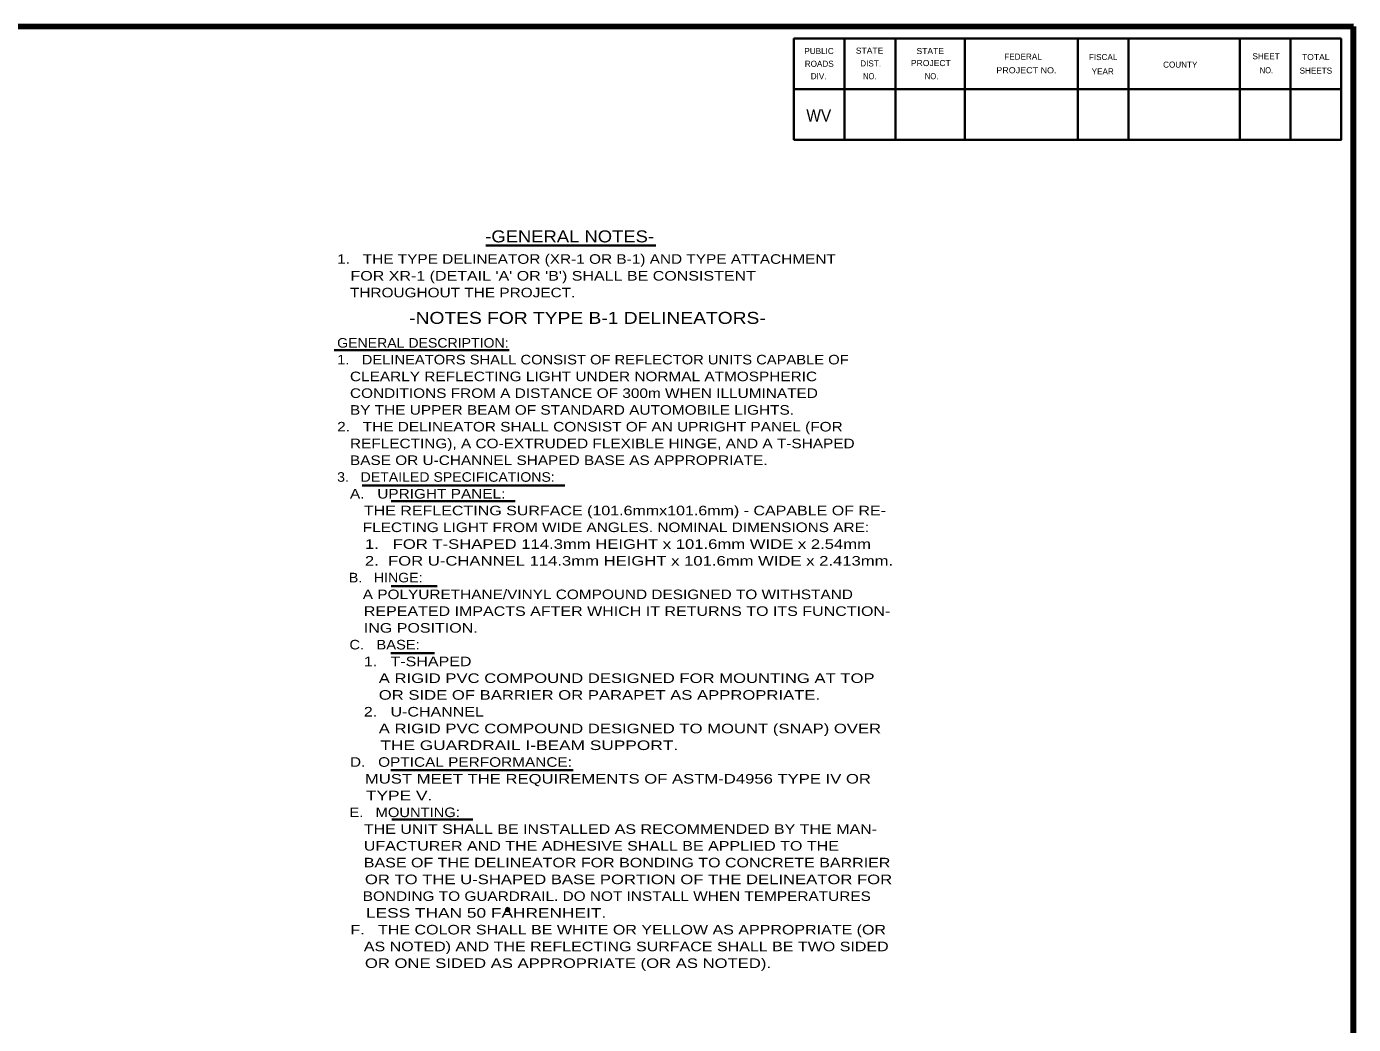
# Model space of a CAD drawing. Extents: x -108 to 748, y -62 to 482.
# Drawn here: x 408.8 to 741.4, y 225.7 to 475.7 of the extents above; entities that cross this region are included whole.
import ezdxf
from ezdxf.enums import TextEntityAlignment as Align

# ---------------------------------------------------------------- set-up
doc = ezdxf.new("R2010")
doc.units = 0
doc.header["$LTSCALE"] = 0.96
doc.layers.add('1', color=7, linetype='Continuous', lineweight=35)
doc.layers.add('61', color=7, linetype='Continuous', lineweight=35)

msp = doc.modelspace()

# ---------------------------------------------------------------- linework, layer by layer
at = {"layer": '1', "lineweight": 158}
msp.add_line((741.3556, -50.4249), (741.3556, 475.6751), dxfattribs=at)
at = {"layer": '1', "lineweight": 13}
msp.add_line((741.3556, -50.4249), (741.3556, 475.6751), dxfattribs=at)
at = {"layer": '1'}
for p, q in [((523.9033, 420.8136), (566.5468, 420.8136)), ((485.9292, 394.6411), (529.7581, 394.6411)), ((492.9121, 360.6733), (543.6959, 360.6733)), ((500.1772, 356.8012), (531.2621, 356.8012)), ((500.1772, 335.5229), (511.7077, 335.5229)), ((500.1669, 318.6776), (511.0492, 318.6776)), ((500.1669, 289.4199), (545.8297, 289.4199)), ((500.3803, 277.0075), (520.6512, 277.0075))]:
    msp.add_line(p, q, dxfattribs=at)
at = {"layer": '1', "lineweight": 158}
msp.add_lwpolyline([(741.3556, 475.6751), (-50.3444, 475.5751), (-50.2444, -50.4249)], dxfattribs=at)
at = {"layer": '1'}
msp.add_circle((529.425, 254.4835), 0.4184, dxfattribs=at)
at = {"layer": '61'}
for p, q in [((613.8556, 472.6751), (613.8556, 447.2751)), ((626.5556, 472.6751), (626.5556, 447.2751)), ((643.9556, 472.6751), (643.9556, 447.2751)), ((672.2556, 472.6751), (672.2556, 447.2751)), ((684.9556, 472.6751), (684.9556, 447.2751)), ((712.8556, 472.6751), (712.8556, 447.2751)), ((725.5556, 472.6751), (725.5556, 447.2751)), ((738.2556, 459.9751), (601.1556, 459.9751))]:
    msp.add_line(p, q, dxfattribs=at)
for points in [[(738.2556, 472.6751), (601.1556, 472.6751), (601.1556, 447.2751)], [(738.2556, 472.6751), (738.2556, 447.2751), (601.1556, 447.2751)]]:
    msp.add_lwpolyline(points, dxfattribs=at)

# ---------------------------------------------------------------- texts
at = {"layer": '1'}
for s, height, width, p in [('WV', 3.048, 0.95, (604.2556, 451.8751)), ('1.   THE TYPE DELINEATOR (XR-1 OR B-1) AND TYPE ATTACHMENT', 2.4, 1.2, (486.6775, 416.2356)), ("   FOR XR-1 (DETAIL 'A' OR 'B') SHALL BE CONSISTENT", 2.4, 1.25, (486.6775, 412.0356)), ('   THROUGHOUT THE PROJECT.', 2.4, 1.2, (486.6775, 407.8356)), ('GENERAL DESCRIPTION:', 2.4, 1.1, (486.6775, 395.2356)), ('1.   DELINEATORS SHALL CONSIST OF REFLECTOR UNITS CAPABLE OF', 2.4, 1.15, (486.6775, 391.0356)), ('   CLEARLY REFLECTING LIGHT UNDER NORMAL ATMOSPHERIC', 2.4, 1.2, (486.6775, 386.8356)), ('   CONDITIONS FROM A DISTANCE OF 300m WHEN ILLUMINATED', 2.4, 1.2, (486.6775, 382.6356)), ('   BY THE UPPER BEAM OF STANDARD AUTOMOBILE LIGHTS.', 2.4, 1.2, (486.6775, 378.4356)), ('2.   THE DELINEATOR SHALL CONSIST OF AN UPRIGHT PANEL (FOR', 2.4, 1.2, (486.6775, 374.2356)), ('   REFLECTING), A CO-EXTRUDED FLEXIBLE HINGE, AND A T-SHAPED', 2.4, 1.2, (486.6775, 370.0356)), ('   BASE OR U-CHANNEL SHAPED BASE AS APPROPRIATE.', 2.4, 1.2, (486.6775, 365.8356)), ('3.   DETAILED SPECIFICATIONS:', 2.4, 1.1, (486.6775, 361.6356)), ('   A.   UPRIGHT PANEL:', 2.4, 1.2, (486.6775, 357.4356)), ('      THE REFLECTING SURFACE (101.6mmx101.6mm) - CAPABLE OF RE-', 2.4, 1.25, (486.6775, 353.2356)), ('      FLECTING LIGHT FROM WIDE ANGLES. NOMINAL DIMENSIONS ARE:', 2.4, 1.2, (486.6775, 349.0356)), ('      1.   FOR T-SHAPED 114.3mm HEIGHT x 101.6mm WIDE x 2.54mm', 2.4, 1.3, (486.6775, 344.8356)), ('      2.  FOR U-CHANNEL 114.3mm HEIGHT x 101.6mm WIDE x 2.413mm.', 2.4, 1.3, (486.6775, 340.6356)), ('   B.   HINGE:', 2.4, 1.1, (486.6775, 336.4356)), ('      A POLYURETHANE/VINYL COMPOUND DESIGNED TO WITHSTAND', 2.4, 1.2, (486.6775, 332.2356)), ('      REPEATED IMPACTS AFTER WHICH IT RETURNS TO ITS FUNCTION-', 2.4, 1.25, (486.6775, 328.0356)), ('      ING POSITION.', 2.4, 1.25, (486.6775, 323.8356)), ('   C.   BASE:', 2.4, 1.15, (486.6775, 319.6356)), ('      1.   T-SHAPED', 2.4, 1.25, (486.6775, 315.4356)), ('         A RIGID PVC COMPOUND DESIGNED FOR MOUNTING AT TOP', 2.4, 1.3, (486.6775, 311.2356)), ('         OR SIDE OF BARRIER OR PARAPET AS APPROPRIATE.', 2.4, 1.3, (486.6775, 307.0356)), ('      2.   U-CHANNEL', 2.4, 1.25, (486.6775, 302.8356)), ('         A RIGID PVC COMPOUND DESIGNED TO MOUNT (SNAP) OVER', 2.4, 1.3, (486.6775, 298.6356)), ('         THE GUARDRAIL I-BEAM SUPPORT.', 2.4, 1.35, (486.6775, 294.4356)), ('   D.   OPTICAL PERFORMANCE:', 2.4, 1.2, (486.6775, 290.2356)), ('      MUST MEET THE REQUIREMENTS OF ASTM-D4956 TYPE IV OR', 2.4, 1.3, (486.6775, 286.0356)), ('      TYPE V.', 2.4, 1.35, (486.6775, 281.8356)), ('   E.   MOUNTING:', 2.4, 1.15, (486.6775, 277.6356)), ('      THE UNIT SHALL BE INSTALLED AS RECOMMENDED BY THE MAN-', 2.4, 1.25, (486.6775, 273.4356)), ('      UFACTURER AND THE ADHESIVE SHALL BE APPLIED TO THE', 2.4, 1.25, (486.6775, 269.2356)), ('      BASE OF THE DELINEATOR FOR BONDING TO CONCRETE BARRIER', 2.4, 1.25, (486.6775, 265.0356)), ('      OR TO THE U-SHAPED BASE PORTION OF THE DELINEATOR FOR', 2.4, 1.3, (486.6775, 260.8356)), ('      BONDING TO GUARDRAIL. DO NOT INSTALL WHEN TEMPERATURES', 2.4, 1.2, (486.6775, 256.6356)), ('      LESS THAN 50 FAHRENHEIT.', 2.4, 1.35, (486.6775, 252.4356)), ('   F.   THE COLOR SHALL BE WHITE OR YELLOW AS APPROPRIATE (OR', 2.4, 1.25, (486.6775, 248.2356)), ('      AS NOTED) AND THE REFLECTING SURFACE SHALL BE TWO SIDED', 2.4, 1.25, (486.6775, 244.0356)), ('      OR ONE SIDED AS APPROPRIATE (OR AS NOTED).', 2.4, 1.3, (486.6775, 239.8356))]:
    msp.add_text(s, height=height, dxfattribs=dict(at, width=width)).set_placement(p)
for s, width, p in [('-GENERAL NOTES-', 1.15, (544.9334, 421.6095)), ('-NOTES FOR TYPE B-1 DELINEATORS-', 1.2, (549.4035, 401.1898))]:
    msp.add_text(s, height=3, dxfattribs=dict(at, width=width)).set_placement(p, align=Align.CENTER)
at = {"layer": '61'}
for s, height, rotation, p in [('PUBLIC', 1.525, 0.033, (603.7556, 468.7751)), ('FEDERAL', 1.523, 0.007, (653.8556, 467.3751)), ('SHEET', 1.525, 0.059, (716.0556, 467.4751)), ('ROADS', 1.525, 0.124, (603.8556, 465.5751)), ('DIST.', 1.525, 0.056, (617.7556, 465.6751)), ('FISCAL', 1.525, 359.942, (675.0556, 467.2751)), ('COUNTY', 1.523, 0.069, (693.6556, 465.3751)), ('DIV.', 1.525, 359.932, (605.3556, 462.4751)), ('YEAR', 1.523, 0.105, (675.7556, 463.6751)), ('SHEETS', 1.523, 359.959, (727.8556, 463.8751))]:
    msp.add_text(s, height=height, rotation=rotation, dxfattribs=at).set_placement(p)
for s, rotation, width, p in [('STATE', 0.059, 1.05, (616.6556, 468.8751)), ('STATE', 0.059, 1.05, (631.8556, 468.7751)), ('PROJECT', 359.908, 1.05, (630.4556, 465.7751)), ('TOTAL', 359.926, 1.05, (728.4556, 467.2751)), ('NO.', 359.852, 0.9, (618.4556, 462.4751)), ('NO.', 0.225, 0.9, (633.9556, 462.4751)), ('PROJECT NO.', 359.922, 1.1, (651.8556, 463.9751)), ('NO.', 359.852, 0.9, (717.8556, 463.9751))]:
    msp.add_text(s, height=1.525, rotation=rotation, dxfattribs=dict(at, width=width)).set_placement(p)

doc.saveas('drawing.dxf')
